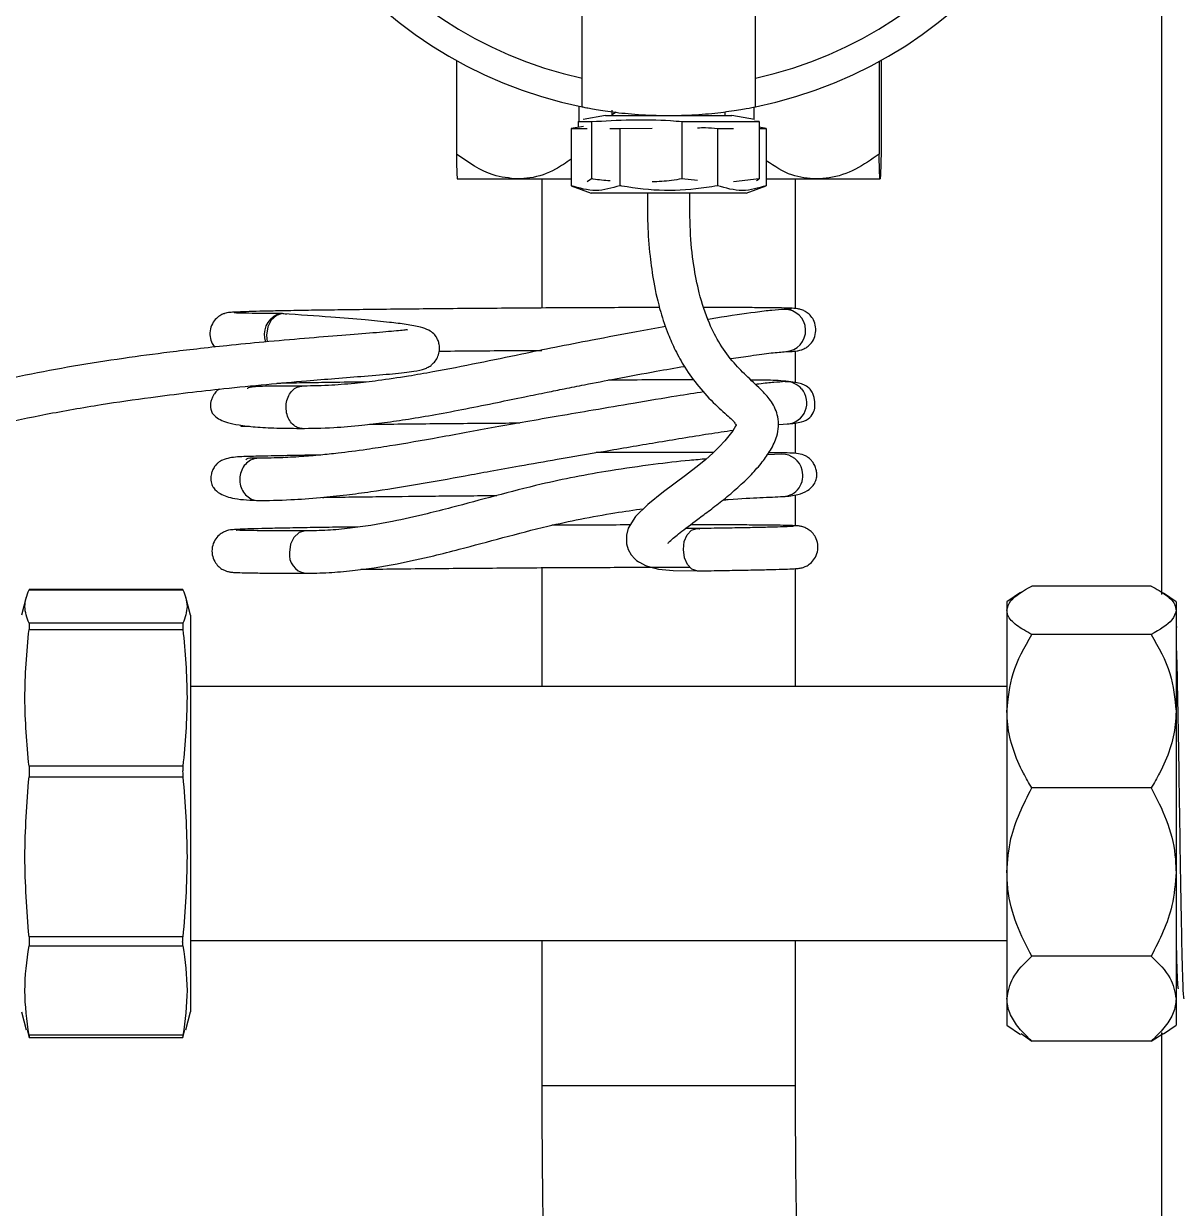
# Model space of a CAD drawing. Extents: x 150 to 4150, y 50 to 2920.
# Drawn here: x 902.6 to 1107.3, y 2057.7 to 2267.7 of the extents above; entities that cross this region are included whole.
import ezdxf

# ---------------------------------------------------------------- set-up
doc = ezdxf.new("R2010")
doc.units = 0
doc.header["$LTSCALE"] = 10
doc.linetypes.add('SLD-KATı', pattern=[0])
doc.layers.get('0').update_dxf_attribs({"linetype": 'CONTINUOUS'})

msp = doc.modelspace()

# ---------------------------------------------------------------- linework, layer by layer
at = {"color": 7, "linetype": 'SLD-KATı'}
for p, q in [((1001.66, 2252.96), (1001.66, 2287.66)), ((1032.41, 2252.96), (1032.41, 2287.66)), ((979.36, 2261.18), (979.36, 2244.58)), ((1054.36, 2261), (1054.36, 2244.58)), ((1054.7, 2261.18), (1054.7, 2244.58)), ((1001.09, 2253.07), (1001.09, 2250.34)), ((1005.81, 2251.41), (1001.83, 2250.71)), ((1005.81, 2251.41), (1028.25, 2251.41)), ((1007.03, 2251.41), (1007.03, 2252.35)), ((1007.72, 2251.98), (1007.05, 2251.59)), ((1027.03, 2251.41), (1027.03, 2252.08)), ((1032.23, 2250.71), (1028.25, 2251.41)), ((1032.15, 2252.98), (1032.15, 2250.73)), ((1001.89, 2249.47), (999.71, 2249.09)), ((1001, 2250.34), (1003.33, 2250.34)), ((1001, 2250.34), (1001, 2249.32)), ((1003.33, 2250.34), (1003.33, 2240.21)), ((1019.36, 2250.34), (1033.06, 2250.34)), ((1019.36, 2250.34), (1019.36, 2240.21)), ((1033.06, 2250.34), (1032.17, 2250.34)), ((1033.06, 2250.34), (1033.06, 2240.21)), ((1034.35, 2249.09), (1033.06, 2249.32)), ((999.71, 2249.09), (1002.56, 2249.09)), ((999.71, 2249.09), (999.71, 2238.96)), ((1006.6, 2249.09), (1008.37, 2249.09)), ((1008.37, 2249.09), (1014.08, 2249.15)), ((1008.37, 2249.09), (1008.37, 2238.96)), ((1025.69, 2249.09), (1025.69, 2238.96)), ((1025.69, 2249.09), (1028.54, 2249.09)), ((1033.06, 2249.09), (1034.35, 2249.09)), ((1034.35, 2249.09), (1034.35, 2238.96)), ((979.53, 2240.16), (990.23, 2240.16)), ((990.23, 2240.16), (999.71, 2240.16)), ((994.53, 2240.16), (994.53, 2217.28)), ((999.71, 2238.96), (1003.28, 2237.66)), ((1003.33, 2240.21), (1002.56, 2239.65)), ((1022.17, 2239.87), (1019.36, 2240.21)), ((1033.06, 2240.21), (1028.53, 2239.65)), ((1030.78, 2237.66), (1034.35, 2238.96)), ((1032.58, 2239.87), (1033.06, 2240.21)), ((1034.35, 2240.16), (1043.26, 2240.16)), ((1039.53, 2217.19), (1039.53, 2240.16)), ((1043.26, 2240.16), (1054.53, 2240.16)), ((1030.78, 2237.66), (1003.28, 2237.66)), ((948.54, 2216.29), (947.56, 2216.16)), ((945.67, 2212.5), (945.78, 2211.29)), ((1039.53, 2204.04), (1039.53, 2209.66)), ((1036.58, 2196.62), (1038.08, 2196.73)), ((1039.53, 2191.49), (1039.53, 2196.95)), ((1037.11, 2191.36), (1034.5, 2191.25)), ((1039.53, 2178.68), (1039.53, 2184.15)), ((1021.96, 2178.19), (1020.01, 2178.19)), ((1021.96, 2178.19), (1022.57, 2178.13)), ((994.53, 2171.25), (994.53, 2150.17)), ((1039.53, 2150.17), (1039.53, 2171.08)), ((903.56, 2167.34), (930.86, 2167.34)), ((930.83, 2167.4), (903.59, 2167.4)), ((1102.62, 2168), (1081.44, 2168)), ((903.06, 2166.03), (902.21, 2162.84)), ((932.21, 2162.84), (931.35, 2166.03)), ((1079.46, 2166.87), (1077.03, 2165.17)), ((1107.03, 2165.17), (1104.79, 2166.73)), ((1077.03, 2165.17), (1077.03, 2163.7)), ((1077.03, 2163.7), (1077.03, 2145.81)), ((1107.03, 2165.17), (1107.03, 2163.7)), ((1107.03, 2163.7), (1107.03, 2145.81)), ((930.86, 2161.4), (903.56, 2161.4)), ((932.21, 2162.84), (932.21, 2092.5)), ((903.56, 2160.32), (930.86, 2160.32)), ((1102.62, 2159.4), (1081.44, 2159.4)), ((1107.23, 2160.72), (1107.03, 2160.72)), ((1077.03, 2150.17), (932.21, 2150.17)), ((1077.03, 2145.81), (1077.03, 2117.29)), ((1107.03, 2145.81), (1107.03, 2117.29)), ((930.86, 2136.04), (903.56, 2136.04)), ((903.56, 2134.16), (930.86, 2134.16)), ((1102.62, 2132.21), (1081.44, 2132.21)), ((1077.03, 2117.29), (1077.03, 2094.85)), ((1107.03, 2117.29), (1107.03, 2094.85)), ((930.86, 2105.79), (903.56, 2105.79)), ((932.21, 2105.17), (1077.03, 2105.17)), ((994.53, 2105.17), (994.53, 2079.41)), ((1039.53, 2079.41), (1039.53, 2105.17)), ((903.56, 2104.21), (930.86, 2104.21)), ((1102.62, 2102.36), (1081.44, 2102.36)), ((1077.03, 2094.85), (1077.03, 2090.17)), ((1107.03, 2094.85), (1107.03, 2090.17)), ((902.21, 2092.5), (903.06, 2089.31)), ((931.35, 2089.31), (932.21, 2092.5)), ((1077.03, 2090.17), (1079.46, 2088.47)), ((1104.79, 2088.6), (1107.03, 2090.17)), ((903.23, 2089.35), (903.56, 2087.99)), ((930.86, 2088.35), (903.56, 2088.35)), ((903.59, 2087.94), (930.83, 2087.94)), ((930.86, 2087.99), (931.19, 2089.35)), ((1079.58, 2088.64), (1081.44, 2087.33)), ((1102.62, 2087.33), (1104.76, 2088.64)), ((1102.62, 2087.33), (1081.44, 2087.33))]:
    msp.add_line(p, q, dxfattribs=at)
at = {"color": 8, "linetype": 'SLD-KATı'}
for p, q in [((1104.53, 2166.49), (1104.53, 2286.42)), ((1104.53, 1847.67), (1104.53, 2088.84)), ((1039.53, 2079.41), (994.53, 2079.41))]:
    msp.add_line(p, q, dxfattribs=at)
at = {"color": 7, "linetype": 'SLD-KATı', "flags": 128}
for points in [[(948.64, 2216.28), (948.47, 2216.29), (947.43, 2215.98), (946.53, 2215.16), (945.91, 2213.94), (945.67, 2212.5)], [(949.25, 2216.13), (948.76, 2216.26), (948.65, 2216.28)], [(1029, 2196.56), (1028.98, 2196.54), (1028.94, 2196.46), (1028.89, 2196.34), (1028.42, 2195.54), (1026.98, 2193.73), (1025.98, 2192.67), (1024.84, 2191.55), (1023.61, 2190.44), (1022.39, 2189.41), (1020.02, 2187.57), (1016.13, 2184.68), (1013.31, 2182.45), (1011.16, 2180.35), (1009.85, 2178.24), (1009.53, 2177.04), (1009.56, 2175.45), (1009.85, 2174.5), (1010.4, 2173.52), (1011.05, 2172.79), (1011.34, 2172.54), (1011.59, 2172.36), (1011.7, 2172.3), (1011.79, 2172.24), (1011.83, 2172.22), (1011.87, 2172.2), (1011.97, 2172.15), (1012.06, 2172.09), (1012.16, 2172.04), (1012.39, 2171.92), (1012.94, 2171.66), (1013.69, 2171.38), (1015.23, 2171.01), (1017.82, 2170.73), (1022.14, 2170.69), (1022.14, 2170.69)], [(1022.05, 2170.69), (1021.15, 2170.98), (1020.36, 2171.79), (1019.82, 2173.01), (1019.63, 2174.45), (1019.8, 2175.88), (1020.32, 2177.09), (1021.1, 2177.91), (1022.03, 2178.19), (1022.46, 2178.12)]]:
    msp.add_lwpolyline(points, dxfattribs=at)
at = {"color": 8, "linetype": 'SLD-KATı', "flags": 128}
msp.add_lwpolyline([(952.56, 2177.76), (952.52, 2177.76), (951.46, 2177.46), (950.56, 2176.63), (949.96, 2175.41), (949.76, 2173.97)], dxfattribs=at)
at = {"color": 7, "linetype": 'SLD-KATı'}
for centre, radius, start, end in [((1017.03, 2328.91), 77.5, 281.4427, 258.5573), ((1017.03, 2328.91), 72.5, 282.2436, 257.7564), ((949.27, 2212.54), 4, 115.2657, 198.723)]:
    msp.add_arc(centre, radius, start, end, dxfattribs=at)
at = {"color": 8, "linetype": 'SLD-KATı'}
for centre, radius, start, end in [((1037.58, 2213.3), 3.75, 273.2599, 90.7229), ((1037.87, 2200.65), 3.58, 39.9802, 92.6732), ((1037.8, 2200.48), 3.75, 274.0269, 41.2307), ((1037.18, 2187.75), 3.61, 12.8607, 91.1393), ((1037.15, 2187.55), 3.69, 272.9919, 15.8072), ((953.09, 2173.57), 3.36, 173.2309, 260.466)]:
    msp.add_arc(centre, radius, start, end, dxfattribs=at)
at = {"color": 7, "linetype": 'SLD-KATı'}
for points, knots in [([(1001.66, 2252.96), (1001.82, 2252.92), (1002.16, 2252.85), (1004.75, 2252.37), (1008.59, 2251.83), (1013.44, 2251.44), (1018.67, 2251.37), (1023.68, 2251.65), (1027.95, 2252.16), (1031.04, 2252.68), (1032.29, 2252.93), (1032.38, 2252.95), (1032.41, 2252.96)], [0, 0, 0, 0, 0.105923, 0.211796, 0.318987, 0.427078, 0.533758, 0.638954, 0.744821, 0.8525, 0.960381, 1, 1, 1, 1]), ([(1003.33, 2250.34), (1008.02, 2250.6), (1013.37, 2250.89), (1018.69, 2250.4), (1019.36, 2250.34)], [0, 0, 0, 0, 0.875465, 1, 1, 1, 1]), ([(1022.16, 2249.24), (1022.62, 2249.26), (1023.8, 2249.29), (1024.97, 2249.17), (1025.69, 2249.09)], [0, 0, 0, 0, 0.390715, 1, 1, 1, 1]), ([(990.23, 2240.16), (988.77, 2240.31), (984.96, 2240.67), (981.5, 2243.09), (979.36, 2244.58)], [0, 0, 0, 0, 0.381419, 1, 1, 1, 1]), ([(979.36, 2244.58), (979.39, 2243.29), (979.45, 2240.84), (979.5, 2240.38), (979.53, 2240.16)], [0, 0, 0, 0, 0.527506, 1, 1, 1, 1]), ([(999.71, 2243.68), (998.81, 2243.05), (996.51, 2241.44), (993.25, 2240.33), (990.96, 2240.21), (990.23, 2240.16)], [0, 0, 0, 0, 0.304318, 0.777146, 1, 1, 1, 1]), ([(1043.26, 2240.16), (1041.76, 2240.28), (1038.65, 2240.52), (1035.82, 2242.39), (1034.35, 2243.37)], [0, 0, 0, 0, 0.478598, 1, 1, 1, 1]), ([(1054.36, 2244.58), (1052.98, 2243.62), (1050.17, 2241.66), (1046.35, 2240.33), (1044.01, 2240.2), (1043.26, 2240.16)], [0, 0, 0, 0, 0.396749, 0.80675, 1, 1, 1, 1]), ([(1054.53, 2240.16), (1054.5, 2240.38), (1054.44, 2240.84), (1054.39, 2243.29), (1054.36, 2244.58)], [0, 0, 0, 0, 0.472494, 1, 1, 1, 1]), ([(1054.7, 2244.58), (1054.69, 2244.06), (1054.66, 2242.76), (1054.61, 2241.17), (1054.57, 2240.27), (1054.54, 2240.19), (1054.53, 2240.16)], [0, 0, 0, 0, 0.205612, 0.517015, 0.836172, 1, 1, 1, 1]), ([(1008.37, 2238.96), (1006.95, 2238.55), (1004.07, 2237.7), (1001.18, 2238.54), (999.71, 2238.96)], [0, 0, 0, 0, 0.491208, 1, 1, 1, 1]), ([(1006.62, 2239.82), (1005.62, 2239.9), (1004.52, 2239.98), (1003.44, 2240.19), (1003.33, 2240.21)], [0, 0, 0, 0, 0.9023922, 1, 1, 1, 1]), ([(1025.69, 2238.96), (1025.03, 2238.85), (1021.94, 2238.32), (1016.23, 2237.89), (1011.1, 2238.47), (1008.48, 2238.94), (1008.37, 2238.96)], [0, 0, 0, 0, 0.115081, 0.541413, 0.979966, 1, 1, 1, 1]), ([(1019.36, 2240.21), (1018.75, 2240.09), (1017, 2239.75), (1015.22, 2239.68), (1014.07, 2239.63)], [0, 0, 0, 0, 0.348258, 1, 1, 1, 1]), ([(1034.35, 2238.96), (1032.93, 2238.55), (1030.05, 2237.7), (1027.16, 2238.54), (1025.69, 2238.96)], [0, 0, 0, 0, 0.4912164, 1, 1, 1, 1]), ([(1013.29, 2237.66), (1013.27, 2235.82), (1013.23, 2232.09), (1013.63, 2226.81), (1014.36, 2221.6), (1015.41, 2216.95), (1016.77, 2212.94), (1018.22, 2209.67), (1019.97, 2206.51), (1022.36, 2203.19), (1025.12, 2200.32), (1027.45, 2198.16), (1028.44, 2197.35), (1028.86, 2196.77), (1028.97, 2196.58), (1029.02, 2196.5), (1029.03, 2196.46), (1029.03, 2196.48), (1029.03, 2196.48)], [0, 0, 0, 0, 0.116231, 0.234756, 0.332217, 0.447459, 0.534213, 0.599687, 0.674113, 0.765239, 0.862831, 0.944137, 0.972972, 0.987232, 0.990218, 0.992939, 0.99842, 1, 1, 1, 1]), ([(1016.89, 2175.58), (1016.99, 2175.68), (1017.21, 2175.9), (1018.87, 2177.38), (1021.5, 2179.33), (1024.29, 2181.4), (1026.67, 2183.23), (1029.2, 2185.33), (1031.61, 2187.64), (1033.61, 2189.89), (1035.21, 2192.14), (1036.2, 2194.24), (1036.56, 2196.28), (1036.41, 2198.43), (1035.41, 2200.66), (1033.48, 2202.82), (1031.07, 2204.98), (1028.45, 2207.6), (1026.08, 2210.77), (1023.95, 2214.96), (1022.41, 2219.69), (1021.35, 2225.22), (1020.75, 2231.15), (1020.78, 2235.45), (1020.79, 2237.66)], [0, 0, 0, 0, 0.071953, 0.152603, 0.238258, 0.282957, 0.326167, 0.365828, 0.40115, 0.431743, 0.458617, 0.488108, 0.506665, 0.525837, 0.55934, 0.589206, 0.628125, 0.667146, 0.711655, 0.75579, 0.814971, 0.866528, 0.931003, 1, 1, 1, 1]), ([(858.21, 2168.63), (858.06, 2169.8), (857.8, 2171.83), (858.28, 2174.49), (859, 2176.41), (859.99, 2178.24), (861.64, 2180.44), (864.75, 2183.44), (869.43, 2186.58), (874.9, 2189.29), (879.85, 2191.31), (885, 2193.12), (891.01, 2194.91), (898.38, 2196.77), (906.9, 2198.57), (916, 2200.15), (924.44, 2201.38), (931.71, 2202.29), (938.58, 2203.06), (945.66, 2203.77), (952.26, 2204.35), (958.09, 2204.82), (963.39, 2205.24), (968.33, 2205.64), (971.69, 2206.01), (973.45, 2206.35), (974.41, 2206.8), (974.86, 2207.1), (975.39, 2207.56), (975.93, 2208.28), (976.3, 2209.22), (976.41, 2210.15), (976.31, 2211), (976.07, 2211.7), (975.67, 2212.4), (975.22, 2212.88), (974.37, 2213.46), (972.86, 2213.95), (970.55, 2214.39), (967.29, 2214.78), (962.88, 2215.2), (956.67, 2215.7), (951.52, 2216.07), (948.64, 2216.28)], [0, 0, 0, 0, 0.031301, 0.054471, 0.071138, 0.086036, 0.106019, 0.131322, 0.171106, 0.203283, 0.227632, 0.250592, 0.282012, 0.31576, 0.355328, 0.40037, 0.440632, 0.470944, 0.500564, 0.536432, 0.571665, 0.598194, 0.628212, 0.66173, 0.696076, 0.721233, 0.729995, 0.733443, 0.737383, 0.74229, 0.74779, 0.752573, 0.756688, 0.760616, 0.764113, 0.771068, 0.785249, 0.806021, 0.834762, 0.862953, 0.898464, 0.943298, 1, 1, 1, 1]), ([(1015.42, 2217.37), (1015.11, 2217.37), (1013.07, 2217.37), (1008.88, 2217.35), (1002.96, 2217.33), (996.79, 2217.3), (990.51, 2217.26), (984.21, 2217.21), (978, 2217.16), (971.96, 2217.1), (966.19, 2217.04), (960.79, 2216.97), (955.84, 2216.91), (951.42, 2216.84), (947.59, 2216.77), (944.41, 2216.7), (941.93, 2216.63), (940.15, 2216.56), (939.39, 2216.51), (938.84, 2216.46), (938.3, 2216.33), (937.71, 2216.11), (936.94, 2215.63), (936.17, 2214.78), (935.65, 2213.58), (935.6, 2212.23), (935.93, 2211.1), (936.35, 2210.56), (936.51, 2210.36)], [0, 0, 0, 0, 0.010038, 0.065978, 0.121908, 0.177833, 0.233753, 0.289673, 0.345593, 0.401515, 0.45744, 0.513373, 0.569315, 0.625275, 0.681265, 0.737313, 0.79348, 0.849965, 0.907708, 0.925675, 0.932357, 0.938606, 0.947215, 0.957575, 0.96929, 0.981522, 0.993162, 1, 1, 1, 1]), ([(948.39, 2216.29), (947.78, 2216.29), (946.02, 2216.3), (943.62, 2216.33), (941.53, 2216.36), (940.42, 2216.39), (939.91, 2216.42), (939.96, 2216.42), (939.97, 2216.42)], [0, 0, 0, 0, 0.126418, 0.366288, 0.605422, 0.817743, 0.956015, 1, 1, 1, 1]), ([(1037.81, 2209.55), (1038.09, 2209.57), (1038.94, 2209.6), (1039.37, 2209.62), (1040.04, 2209.72), (1040.47, 2209.82), (1041.07, 2210.04), (1041.84, 2210.52), (1042.61, 2211.38), (1043.12, 2212.58), (1043.18, 2213.93), (1042.8, 2215.13), (1042.16, 2216.01), (1041.48, 2216.57), (1040.87, 2216.89), (1040.41, 2217.04), (1040.08, 2217.12), (1039.76, 2217.17), (1039.42, 2217.21), (1038.83, 2217.24), (1037.6, 2217.28), (1035.38, 2217.32), (1032.41, 2217.35), (1028.77, 2217.36), (1025.7, 2217.37), (1023.71, 2217.37), (1023.32, 2217.37)], [0, 0, 0, 0, 0.053248, 0.160021, 0.18049, 0.193217, 0.204547, 0.220173, 0.238935, 0.260147, 0.282281, 0.303299, 0.320222, 0.334618, 0.34674, 0.35651, 0.366094, 0.379984, 0.408989, 0.463541, 0.562978, 0.6697, 0.772231, 0.873927, 0.975351, 1, 1, 1, 1]), ([(1037.52, 2217.05), (1036.85, 2217), (1035.56, 2216.92), (1031.62, 2216.42), (1027.75, 2215.87), (1024.49, 2215.32), (1024.03, 2215.25)], [0, 0, 0, 0, 0.252802, 0.492216, 0.927637, 1, 1, 1, 1]), ([(1038.8, 2217.11), (1038.77, 2217.11), (1038.67, 2217.1), (1038.17, 2217.07), (1037.68, 2217.05), (1037.52, 2217.05)], [0, 0, 0, 0, 0.295902, 0.77011, 1, 1, 1, 1]), ([(1016.49, 2213.98), (1014.78, 2213.68), (1010.63, 2212.95), (1004.01, 2211.7), (997.13, 2210.36), (990.44, 2208.99), (983.13, 2207.47), (976.34, 2206.14), (970.4, 2205.11), (965.72, 2204.41), (960.99, 2203.86), (956.25, 2203.49), (953.28, 2203.46), (951.65, 2203.44)], [0, 0, 0, 0, 0.083634, 0.202748, 0.298795, 0.382988, 0.490518, 0.603247, 0.666312, 0.747445, 0.815797, 0.898563, 1, 1, 1, 1]), ([(970.67, 2213.38), (970.67, 2213.4), (970.66, 2213.44), (970.05, 2213.35), (968.3, 2213.17), (964.75, 2212.87), (959.1, 2212.43), (952.47, 2211.89), (945.55, 2211.29), (939.11, 2210.66), (933.52, 2210.05), (927.4, 2209.32), (920.1, 2208.35), (911.53, 2207.01), (902.9, 2205.42), (894.42, 2203.55), (885.89, 2201.29), (879.07, 2199.04), (874.23, 2197.13), (871.3, 2195.84), (868.28, 2194.37), (864.57, 2192.32), (860.48, 2189.55), (856.92, 2186.38), (854.4, 2183.35), (852.82, 2180.78), (851.67, 2178.28), (850.8, 2175.41), (850.27, 2171.67), (850.64, 2168.83), (850.85, 2167.22)], [0, 0, 0, 0, 0.008666, 0.026446, 0.047597, 0.092222, 0.137797, 0.184822, 0.232145, 0.273375, 0.306446, 0.335699, 0.385531, 0.439217, 0.491187, 0.542973, 0.596007, 0.652703, 0.677391, 0.696524, 0.715803, 0.744461, 0.782568, 0.820881, 0.852549, 0.877449, 0.896892, 0.9221, 0.955995, 1, 1, 1, 1]), ([(976.31, 2209.64), (976.73, 2209.65), (979.13, 2209.67), (983.73, 2209.71), (989.43, 2209.75), (993.02, 2209.77), (994.53, 2209.78)], [0, 0, 0, 0, 0.070747, 0.412071, 0.753417, 1, 1, 1, 1]), ([(1028.06, 2208.31), (1029.26, 2208.49), (1031.99, 2208.91), (1035.53, 2209.38), (1037.03, 2209.49), (1037.81, 2209.55)], [0, 0, 0, 0, 0.275138, 0.625584, 1, 1, 1, 1]), ([(951.67, 2195.94), (953.61, 2195.96), (956.98, 2196.01), (962.14, 2196.44), (966.59, 2196.97), (970.95, 2197.6), (975.78, 2198.42), (981.09, 2199.42), (986.41, 2200.5), (991.22, 2201.49), (995.17, 2202.3), (998.72, 2203.02), (1002.79, 2203.83), (1008.31, 2204.88), (1014.36, 2206), (1018.17, 2206.66), (1019.81, 2206.94)], [0, 0, 0, 0, 0.1095181, 0.1911492, 0.2522277, 0.3132312, 0.3794531, 0.4514219, 0.5259922, 0.5903667, 0.6434211, 0.6846805, 0.7344566, 0.8127574, 0.9198481, 1, 1, 1, 1]), ([(952.3, 2203.44), (950.9, 2203.44), (948.26, 2203.45), (945.5, 2203.42), (943.68, 2203.35), (942.72, 2203.21), (942.31, 2203.1), (942.3, 2202.97), (942.29, 2202.96)], [0, 0, 0, 0, 0.2552996, 0.4814549, 0.6786727, 0.8473206, 0.9878499, 1, 1, 1, 1]), ([(963.39, 2204.16), (961.27, 2204.14), (957.37, 2204.09), (952.56, 2204.01), (949.28, 2203.96), (947.82, 2203.92), (947.51, 2203.92)], [0, 0, 0, 0, 0.334861, 0.617396, 0.918021, 1, 1, 1, 1]), ([(952.01, 2195.94), (951.94, 2195.94), (951.57, 2195.95), (950.89, 2196.16), (950.09, 2196.81), (949.48, 2197.81), (949.15, 2199.02), (949.14, 2200.3), (949.46, 2201.51), (950.06, 2202.52), (950.87, 2203.21), (951.55, 2203.42), (951.91, 2203.44), (951.96, 2203.44)], [0, 0, 0, 0, 0.024466, 0.125089, 0.232448, 0.339809, 0.447171, 0.55453, 0.661892, 0.769252, 0.876621, 0.983983, 1, 1, 1, 1]), ([(1021.5, 2204.54), (1020.51, 2204.54), (1017.89, 2204.54), (1012.92, 2204.53), (1008.62, 2204.51), (1006.34, 2204.5)], [0, 0, 0, 0, 0.223372, 0.588184, 1, 1, 1, 1]), ([(1038.08, 2196.73), (1038.95, 2196.81), (1040.53, 2196.95), (1042.06, 2197.71), (1042.81, 2198.78), (1042.99, 2199.79), (1042.95, 2200.61), (1042.89, 2201), (1042.83, 2201.42), (1042.7, 2201.87), (1042.48, 2202.36), (1042.23, 2202.75), (1041.96, 2203.06), (1041.43, 2203.51), (1040.74, 2203.79), (1039.35, 2204.15), (1036.58, 2204.46), (1033.76, 2204.5), (1031.96, 2204.51), (1031.62, 2204.51)], [0, 0, 0, 0, 0.1474, 0.266548, 0.355916, 0.414023, 0.431776, 0.438347, 0.444022, 0.459501, 0.469398, 0.479695, 0.490009, 0.501981, 0.554719, 0.622514, 0.795441, 0.961154, 1, 1, 1, 1]), ([(1037.7, 2204.23), (1037.07, 2204.18), (1035.82, 2204.1), (1033.95, 2203.93), (1032.63, 2203.76), (1032.43, 2203.73)], [0, 0, 0, 0, 0.471203, 0.920424, 1, 1, 1, 1]), ([(937.26, 2202.9), (937.23, 2202.88), (937.14, 2202.82), (936.94, 2202.64), (936.69, 2202.39), (936.41, 2202.05), (936.13, 2201.59), (935.9, 2201.05), (935.8, 2200.6), (935.76, 2200.32), (935.74, 2200.13), (935.73, 2199.74), (935.84, 2198.91), (936.56, 2197.89), (938.29, 2197.07), (940.85, 2196.51), (943.73, 2196.18), (947.5, 2195.98), (950.67, 2195.95), (952.33, 2195.94)], [0, 0, 0, 0, 0.004015, 0.011784, 0.0203, 0.030089, 0.043079, 0.058833, 0.072466, 0.075505, 0.079002, 0.088423, 0.119629, 0.235919, 0.423942, 0.543927, 0.680339, 0.832567, 1, 1, 1, 1]), ([(1023.23, 2202.41), (1021.68, 2202.17), (1017.95, 2201.59), (1011.18, 2200.45), (1004.07, 2199.24), (997.63, 2198.14), (991.8, 2197.14), (986.35, 2196.16), (981.2, 2195.22), (974.87, 2194.06), (968.84, 2193.01), (962.91, 2192.11), (958.83, 2191.58), (955.04, 2191.18), (951.58, 2190.9), (947.74, 2190.69), (945.32, 2190.66), (943.97, 2190.64)], [0, 0, 0, 0, 0.066345, 0.159375, 0.239436, 0.30691, 0.368521, 0.427018, 0.481974, 0.533943, 0.630885, 0.679623, 0.747209, 0.7923, 0.847477, 0.915511, 1, 1, 1, 1]), ([(963.93, 2196.67), (964.3, 2196.68), (967.88, 2196.72), (976.14, 2196.8), (984.92, 2196.88), (989.77, 2196.91), (990.61, 2196.92)], [0, 0, 0, 0, 0.04966, 0.478391, 0.909502, 1, 1, 1, 1]), ([(941.16, 2196.42), (941.14, 2196.4), (941.02, 2196.28), (941.64, 2196.34), (942.41, 2196.34), (942.69, 2196.34)], [0, 0, 0, 0, 0.107717, 0.673567, 1, 1, 1, 1]), ([(944.03, 2183.14), (945.94, 2183.17), (949.31, 2183.23), (954.74, 2183.61), (959.56, 2184.11), (965.17, 2184.85), (972.25, 2185.97), (979.55, 2187.29), (985.6, 2188.41), (991.07, 2189.4), (997.82, 2190.57), (1006.05, 2191.97), (1013.48, 2193.24), (1019.6, 2194.26), (1024.31, 2195.02), (1027.06, 2195.43), (1028.48, 2195.64)], [0, 0, 0, 0, 0.1071224, 0.1881574, 0.2503815, 0.3021916, 0.3918415, 0.4776381, 0.5223218, 0.5739549, 0.641467, 0.725106, 0.8237466, 0.8787436, 0.9376325, 1, 1, 1, 1]), ([(955.22, 2191.21), (954.29, 2191.2), (951.75, 2191.16), (947.74, 2191.09), (943.52, 2190.98), (940.73, 2190.95), (938.37, 2190.63), (937.29, 2190.03), (936.74, 2189.53), (936.34, 2188.99), (936.07, 2188.43), (935.91, 2187.94), (935.84, 2187.49), (935.82, 2187.21), (935.82, 2187.05), (935.82, 2186.89), (935.83, 2186.69), (935.88, 2186.34), (936.01, 2185.91), (936.42, 2185.11), (937.56, 2184.19), (940.11, 2183.33), (942.91, 2183.21), (944.47, 2183.14)], [0, 0, 0, 0, 0.056416, 0.154003, 0.290274, 0.42736, 0.544236, 0.582914, 0.599663, 0.614122, 0.620792, 0.63001, 0.637369, 0.64116, 0.642758, 0.644553, 0.649119, 0.655296, 0.673011, 0.698174, 0.770832, 0.872197, 1, 1, 1, 1]), ([(943.99, 2190.63), (943.97, 2190.63), (943.58, 2190.59), (942.83, 2190.36), (941.89, 2189.62), (941.23, 2188.58), (940.9, 2187.35), (940.96, 2186.07), (941.38, 2184.88), (942.14, 2183.92), (943.13, 2183.29), (943.96, 2183.13), (944.43, 2183.15), (944.52, 2183.16), (944.54, 2183.16)], [0, 0, 0, 0, 0.005688, 0.113185, 0.220684, 0.328131, 0.435482, 0.542742, 0.649964, 0.757209, 0.864638, 0.972064, 0.994309, 1, 1, 1, 1]), ([(944.52, 2190.64), (943.64, 2190.66), (942.26, 2190.69), (942.09, 2190.45), (942.03, 2190.37)], [0, 0, 0, 0, 0.641382, 1, 1, 1, 1]), ([(1023.71, 2190.52), (1022.73, 2190.44), (1019.95, 2190.21), (1014.12, 2189.54), (1007.23, 2188.57), (1000.51, 2187.38), (993.69, 2185.92), (986.41, 2184.03), (979.62, 2182.19), (973.49, 2180.62), (967.27, 2179.21), (961.4, 2178.29), (956.35, 2177.82), (953.86, 2177.78), (952.56, 2177.76)], [0, 0, 0, 0, 0.050412, 0.14349, 0.246184, 0.328858, 0.406013, 0.511305, 0.61147, 0.667653, 0.751011, 0.861967, 0.927475, 1, 1, 1, 1]), ([(1024.99, 2191.7), (1023.47, 2191.7), (1019.08, 2191.7), (1012.06, 2191.69), (1006.25, 2191.66), (1004.19, 2191.65)], [0, 0, 0, 0, 0.255052, 0.73609, 1, 1, 1, 1]), ([(1037.36, 2183.86), (1038.25, 2183.94), (1039.85, 2184.07), (1041.6, 2184.78), (1042.62, 2185.65), (1043.07, 2186.43), (1043.23, 2187.02), (1043.28, 2187.3), (1043.31, 2187.65), (1043.3, 2188.26), (1043.11, 2189.01), (1042.78, 2189.72), (1042.35, 2190.28), (1041.84, 2190.76), (1041.03, 2191.26), (1039.88, 2191.52), (1038.5, 2191.58), (1036.92, 2191.62), (1035.3, 2191.64), (1034.78, 2191.64)], [0, 0, 0, 0, 0.12362, 0.224836, 0.302306, 0.355082, 0.372258, 0.378718, 0.38396, 0.401276, 0.419899, 0.439555, 0.45751, 0.473065, 0.507969, 0.608743, 0.751104, 0.918593, 1, 1, 1, 1]), ([(955.59, 2183.72), (955.96, 2183.72), (957.75, 2183.75), (961.36, 2183.8), (967.55, 2183.88), (973.97, 2183.94), (980.61, 2184), (984.26, 2184.03), (986.31, 2184.05), (986.55, 2184.05)], [0, 0, 0, 0, 0.047034, 0.223394, 0.385387, 0.679315, 0.821185, 0.979247, 1, 1, 1, 1]), ([(1026.67, 2183.25), (1026.98, 2183.28), (1029.75, 2183.53), (1033.68, 2183.71), (1036.1, 2183.81), (1037.36, 2183.86)], [0, 0, 0, 0, 0.057763, 0.507509, 1, 1, 1, 1]), ([(952.54, 2170.26), (953.92, 2170.28), (956.57, 2170.32), (961.9, 2170.79), (968.09, 2171.72), (974.61, 2173.17), (980.91, 2174.77), (987.7, 2176.61), (994.86, 2178.49), (1001.5, 2179.92), (1007.24, 2180.97), (1010.88, 2181.48), (1012.55, 2181.71)], [0, 0, 0, 0, 0.089083, 0.169994, 0.308636, 0.414268, 0.485515, 0.60586, 0.730495, 0.820576, 0.917688, 1, 1, 1, 1]), ([(961.91, 2178.46), (961.66, 2178.46), (959.61, 2178.44), (956.18, 2178.39), (951.73, 2178.32), (947.92, 2178.25), (944.74, 2178.18), (942.28, 2178.11), (940.5, 2178.05), (939.74, 2177.99), (939.19, 2177.94), (938.61, 2177.79), (937.99, 2177.55), (937.2, 2177.02), (936.45, 2176.12), (935.99, 2174.89), (935.99, 2173.54), (936.42, 2172.38), (937.06, 2171.54), (937.74, 2171.01), (938.34, 2170.72), (938.78, 2170.58), (939.1, 2170.5), (939.42, 2170.45), (939.78, 2170.42), (940.41, 2170.38), (941.72, 2170.35), (943.99, 2170.31), (947.03, 2170.28), (949.98, 2170.27), (951.95, 2170.26), (952.54, 2170.26)], [0, 0, 0, 0, 0.009238, 0.07657, 0.143923, 0.211311, 0.278771, 0.346375, 0.414367, 0.483914, 0.505852, 0.513599, 0.521309, 0.532155, 0.54483, 0.559091, 0.573814, 0.587385, 0.598406, 0.607806, 0.615676, 0.62205, 0.62859, 0.638517, 0.659004, 0.699028, 0.76506, 0.835483, 0.903604, 0.97123, 1, 1, 1, 1]), ([(952.56, 2177.76), (951.84, 2177.76), (949.76, 2177.77), (946.79, 2177.78), (943.92, 2177.81), (941.86, 2177.85), (940.78, 2177.87), (940.28, 2177.91), (940.33, 2177.9), (940.34, 2177.9)], [0, 0, 0, 0, 0.1024003, 0.2970028, 0.4913992, 0.6850352, 0.8564528, 0.9653772, 1, 1, 1, 1]), ([(1010.21, 2178.82), (1009.86, 2178.82), (1007.64, 2178.82), (1003.23, 2178.8), (998.9, 2178.78), (996.56, 2178.77), (996.31, 2178.76)], [0, 0, 0, 0, 0.081452, 0.514532, 0.947564, 1, 1, 1, 1]), ([(1022.1, 2170.69), (1022.93, 2170.7), (1025.33, 2170.73), (1028.9, 2170.79), (1032.55, 2170.86), (1035.53, 2170.93), (1037.8, 2171), (1039.1, 2171.05), (1039.75, 2171.1), (1040.1, 2171.13), (1040.43, 2171.18), (1040.84, 2171.28), (1041.45, 2171.51), (1042.23, 2171.99), (1042.99, 2172.86), (1043.5, 2174.06), (1043.55, 2175.41), (1043.16, 2176.61), (1042.52, 2177.48), (1041.84, 2178.04), (1041.23, 2178.35), (1040.78, 2178.51), (1040.45, 2178.58), (1040.13, 2178.64), (1039.78, 2178.67), (1039.18, 2178.7), (1037.94, 2178.74), (1035.72, 2178.78), (1032.74, 2178.81), (1029.1, 2178.83), (1025.16, 2178.84), (1022.2, 2178.84), (1020.87, 2178.84)], [0, 0, 0, 0, 0.034338, 0.099754, 0.165234, 0.230796, 0.296542, 0.362806, 0.398094, 0.41958, 0.431686, 0.43996, 0.447306, 0.457463, 0.469613, 0.483342, 0.497647, 0.511175, 0.522081, 0.531362, 0.539172, 0.54547, 0.551691, 0.560769, 0.579686, 0.615452, 0.679703, 0.748583, 0.81483, 0.880544, 0.946085, 1, 1, 1, 1]), ([(1039.17, 2178.58), (1039.18, 2178.58), (1039.23, 2178.59), (1038.97, 2178.55), (1038.35, 2178.53), (1036.91, 2178.47), (1034.66, 2178.41), (1031.6, 2178.34), (1027.86, 2178.28), (1024.53, 2178.22), (1022.48, 2178.19), (1022, 2178.19)], [0, 0, 0, 0, 0.000352, 0.068036, 0.17584, 0.317171, 0.472187, 0.631066, 0.791094, 0.951545, 1, 1, 1, 1]), ([(962.42, 2170.97), (963.7, 2170.98), (966.74, 2171.02), (971.99, 2171.08), (977.99, 2171.13), (984.19, 2171.18), (990.48, 2171.23), (996.76, 2171.27), (1002.92, 2171.3), (1008.89, 2171.32), (1014.51, 2171.34), (1018.51, 2171.34), (1020.44, 2171.34), (1020.79, 2171.34)], [0, 0, 0, 0, 0.073264, 0.173719, 0.274194, 0.374678, 0.47517, 0.575663, 0.676156, 0.776642, 0.877119, 0.977582, 1, 1, 1, 1]), ([(903.56, 2161.4), (903.2, 2162.38), (902.47, 2164.37), (903.19, 2166.35), (903.56, 2167.34)], [0, 0, 0, 0, 0.497591, 1, 1, 1, 1]), ([(903.59, 2167.37), (903.59, 2167.38), (903.59, 2167.4), (903.57, 2167.37), (903.56, 2167.34)], [0, 0, 0, 0, 0.370758, 1, 1, 1, 1]), ([(930.83, 2167.37), (930.83, 2167.38), (930.83, 2167.4), (930.85, 2167.37), (930.86, 2167.34)], [0, 0, 0, 0, 0.370754, 1, 1, 1, 1]), ([(930.86, 2167.34), (931.22, 2166.36), (931.95, 2164.38), (931.22, 2162.39), (930.86, 2161.4)], [0, 0, 0, 0, 0.497591, 1, 1, 1, 1]), ([(1077.03, 2163.7), (1077.17, 2164.28), (1077.54, 2165.79), (1079.95, 2167.16), (1081.44, 2168)], [0, 0, 0, 0, 0.381422, 1, 1, 1, 1]), ([(1102.62, 2168), (1103.58, 2167.47), (1105.53, 2166.38), (1106.87, 2164.9), (1106.99, 2163.99), (1107.03, 2163.7)], [0, 0, 0, 0, 0.396744, 0.806749, 1, 1, 1, 1]), ([(1081.44, 2159.4), (1080.48, 2159.94), (1078.53, 2161.02), (1077.19, 2162.5), (1077.07, 2163.41), (1077.03, 2163.7)], [0, 0, 0, 0, 0.396746, 0.806757, 1, 1, 1, 1]), ([(1107.03, 2163.7), (1106.89, 2163.13), (1106.52, 2161.62), (1104.11, 2160.25), (1102.62, 2159.4)], [0, 0, 0, 0, 0.381417, 1, 1, 1, 1]), ([(903.56, 2161.4), (903.58, 2161.31), (903.62, 2161.15), (903.6, 2160.71), (903.57, 2160.4), (903.56, 2160.32)], [0, 0, 0, 0, 0.4171, 0.834331, 1, 1, 1, 1]), ([(930.86, 2161.4), (930.84, 2161.31), (930.8, 2161.15), (930.82, 2160.71), (930.85, 2160.4), (930.86, 2160.32)], [0, 0, 0, 0, 0.4171004, 0.8343283, 1, 1, 1, 1]), ([(903.56, 2136.04), (903.2, 2140.07), (902.47, 2148.16), (903.19, 2156.25), (903.56, 2160.32)], [0, 0, 0, 0, 0.497593, 1, 1, 1, 1]), ([(930.86, 2160.32), (931.22, 2156.29), (931.95, 2148.2), (931.22, 2140.11), (930.86, 2136.04)], [0, 0, 0, 0, 0.49759, 1, 1, 1, 1]), ([(1077.03, 2145.81), (1077.25, 2148.06), (1077.7, 2152.84), (1080.15, 2157.14), (1081.44, 2159.4)], [0, 0, 0, 0, 0.472491, 1, 1, 1, 1]), ([(1102.62, 2159.4), (1103.91, 2157.14), (1106.36, 2152.84), (1106.81, 2148.06), (1107.03, 2145.81)], [0, 0, 0, 0, 0.527509, 1, 1, 1, 1]), ([(1107.03, 2157.95), (1107.06, 2157.15), (1107.15, 2155.16), (1107.27, 2149.22), (1107.42, 2141.09), (1107.57, 2131.72), (1107.71, 2122.04), (1107.86, 2112.84), (1108.01, 2104.85), (1108.15, 2098.84), (1108.29, 2095.16), (1108.38, 2094.91), (1108.42, 2094.8)], [0, 0, 0, 0, 0.069657, 0.173772, 0.279578, 0.385668, 0.489644, 0.595994, 0.701332, 0.805805, 0.912323, 1, 1, 1, 1]), ([(1081.44, 2132.21), (1080.93, 2133.08), (1079.63, 2135.26), (1078.04, 2139), (1077.14, 2142.73), (1077.06, 2145.03), (1077.03, 2145.81)], [0, 0, 0, 0, 0.205616, 0.517011, 0.836168, 1, 1, 1, 1]), ([(1107.03, 2145.81), (1107, 2145.03), (1106.92, 2142.77), (1106.04, 2139.04), (1104.45, 2135.3), (1103.13, 2133.08), (1102.62, 2132.21)], [0, 0, 0, 0, 0.163831, 0.474629, 0.794386, 1, 1, 1, 1]), ([(903.56, 2136.04), (903.58, 2135.8), (903.62, 2135.32), (903.6, 2134.64), (903.57, 2134.27), (903.56, 2134.16)], [0, 0, 0, 0, 0.417108, 0.8342994, 1, 1, 1, 1]), ([(930.86, 2136.04), (930.84, 2135.8), (930.8, 2135.32), (930.82, 2134.64), (930.85, 2134.27), (930.86, 2134.16)], [0, 0, 0, 0, 0.4171159, 0.8343128, 1, 1, 1, 1]), ([(930.86, 2134.16), (931.22, 2129.43), (931.95, 2119.98), (931.22, 2110.52), (930.86, 2105.79)], [0, 0, 0, 0, 0.500001, 1, 1, 1, 1]), ([(1077.03, 2117.29), (1077.17, 2119.28), (1077.54, 2124.53), (1079.95, 2129.27), (1081.44, 2132.21)], [0, 0, 0, 0, 0.38142, 1, 1, 1, 1]), ([(1102.62, 2132.21), (1103.58, 2130.35), (1105.53, 2126.58), (1106.87, 2121.44), (1106.99, 2118.29), (1107.03, 2117.29)], [0, 0, 0, 0, 0.396748, 0.806751, 1, 1, 1, 1]), ([(1081.44, 2102.36), (1080.48, 2104.22), (1078.53, 2107.99), (1077.19, 2113.13), (1077.07, 2116.28), (1077.03, 2117.29)], [0, 0, 0, 0, 0.396747, 0.806755, 1, 1, 1, 1]), ([(1107.03, 2117.29), (1106.89, 2115.29), (1106.52, 2110.05), (1104.11, 2105.3), (1102.62, 2102.36)], [0, 0, 0, 0, 0.381419, 1, 1, 1, 1]), ([(903.56, 2105.79), (903.58, 2105.52), (903.62, 2105), (903.6, 2104.49), (903.57, 2104.27), (903.56, 2104.21)], [0, 0, 0, 0, 0.417131, 0.834336, 1, 1, 1, 1]), ([(930.86, 2104.21), (930.84, 2104.38), (930.8, 2104.72), (930.82, 2105.31), (930.85, 2105.68), (930.86, 2105.79)], [0, 0, 0, 0, 0.417108, 0.83432, 1, 1, 1, 1]), ([(1107.03, 2105.7), (1107.07, 2103.92), (1107.16, 2100.1), (1107.3, 2096.95), (1107.38, 2096.69), (1107.42, 2096.59)], [0, 0, 0, 0, 0.334367, 0.718142, 1, 1, 1, 1]), ([(903.56, 2088.35), (903.2, 2090.98), (902.47, 2096.26), (903.19, 2101.55), (903.56, 2104.21)], [0, 0, 0, 0, 0.4975888, 1, 1, 1, 1]), ([(930.86, 2104.21), (931.22, 2101.58), (931.95, 2096.29), (931.22, 2091), (930.86, 2088.35)], [0, 0, 0, 0, 0.4975924, 1, 1, 1, 1]), ([(1077.03, 2094.85), (1077.25, 2096.09), (1077.7, 2098.73), (1080.15, 2101.11), (1081.44, 2102.36)], [0, 0, 0, 0, 0.47249, 1, 1, 1, 1]), ([(1102.62, 2102.36), (1103.91, 2101.11), (1106.36, 2098.73), (1106.81, 2096.09), (1107.03, 2094.85)], [0, 0, 0, 0, 0.52751, 1, 1, 1, 1]), ([(1081.44, 2087.33), (1080.93, 2087.81), (1079.63, 2089.02), (1078.04, 2091.09), (1077.14, 2093.14), (1077.06, 2094.42), (1077.03, 2094.85)], [0, 0, 0, 0, 0.205611, 0.51701, 0.836169, 1, 1, 1, 1]), ([(1107.03, 2094.85), (1107, 2094.42), (1106.92, 2093.17), (1106.04, 2091.11), (1104.45, 2089.04), (1103.13, 2087.81), (1102.62, 2087.33)], [0, 0, 0, 0, 0.16383, 0.474633, 0.794391, 1, 1, 1, 1]), ([(903.56, 2088.35), (903.58, 2088.22), (903.62, 2087.96), (903.6, 2087.91), (903.57, 2087.97), (903.56, 2087.99)], [0, 0, 0, 0, 0.417109, 0.834373, 1, 1, 1, 1]), ([(930.86, 2088.35), (930.84, 2088.22), (930.8, 2087.96), (930.82, 2087.91), (930.85, 2087.97), (930.86, 2087.99)], [0, 0, 0, 0, 0.417109, 0.834371, 1, 1, 1, 1]), ([(994.53, 2079.41), (994.53, 2078.17), (994.53, 2074.55), (994.56, 2068.58), (994.62, 2061.62), (994.71, 2054.87), (994.83, 2048.41), (994.97, 2042.32), (995.15, 2036.56), (995.28, 2033.14), (995.35, 2031.4)], [0, 0, 0, 0, 0.0691738, 0.2008155, 0.332555, 0.4644165, 0.5964906, 0.7289014, 0.8618399, 1, 1, 1, 1]), ([(1040.31, 2033.33), (1040.28, 2034.12), (1040.18, 2036.38), (1040.04, 2040.57), (1039.89, 2046.02), (1039.77, 2051.95), (1039.67, 2058.27), (1039.59, 2064.88), (1039.54, 2071.58), (1039.53, 2076.45), (1039.53, 2079.03), (1039.53, 2079.41)], [0, 0, 0, 0, 0.0690206, 0.1974366, 0.327037, 0.4576809, 0.5889802, 0.7206926, 0.8526647, 0.9779205, 1, 1, 1, 1])]:
    msp.add_open_spline(points, degree=3, knots=knots, dxfattribs=at)
msp.add_open_spline([(903.56, 2105.79), (903.2, 2110.52), (902.47, 2119.98), (903.2, 2129.43), (903.56, 2134.16)], degree=3, dxfattribs=at)

doc.saveas('drawing.dxf')
